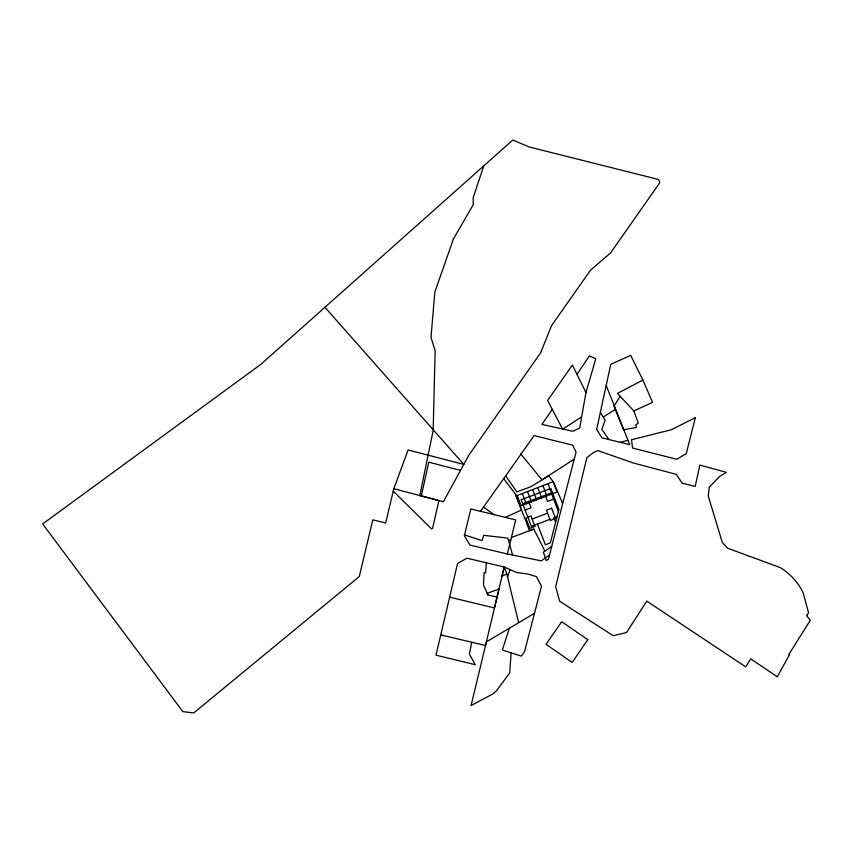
<?xml version="1.0" encoding="UTF-8"?>
<svg xmlns="http://www.w3.org/2000/svg" width="853" height="853" viewBox="0 0 853 853"><rect width="100%" height="100%" fill="white"/><g stroke="black" fill="none" stroke-linecap="round" stroke-linejoin="round"><path stroke-width="1.28" d="M511.128 652.545L509.71 672.868L496.574 690.727L493.301 693.692L471.059 705.58L486.391 641.861L534.511 613.307L541.452 586.235L536.452 576.617L527.815 574.016L516.833 572.566L504.198 567.032L467.007 558.193L457.581 563.417L435.99 655.179L475.292 664.7L469.385 654.027L471.73 642.234M486.391 562.799L485.549 572.917L484.024 572.789L483.502 584.966L487.916 594.999L497.054 597.143M585.968 392.561L576.991 374.371L589.38 355.893L595.767 358.718L585.968 392.561L579.656 428.057L572.853 431.287L541.9 424.399L552.307 409.429M460.513 470.408L443.357 501.745L421.297 495.934L428.803 462.177L460.513 470.408L468.819 455.235L540.695 352.684L551.496 325.718L590.436 270.284L610.663 252.819L659.817 182.649L658.676 179.514L529.521 147.057L512.76 140.063L260.677 364.498L42.65 523.945L182.809 711.615L193.748 712.937L359.273 576.564L372.793 519.872L385.663 522.942L393.83 488.726L408.086 449.979L463.808 464.416L324.94 307.293M509.454 627.989L502.364 650.018L521.396 656.117L524.531 651.607L534.511 613.307M504.198 567.032L502.044 576.138L506.789 573.941L504.198 567.032L485.517 645.497L440.681 634.877M507.343 553.981L515.702 519.904L470.835 508.953L464.341 535.737L469.971 545.131L507.343 553.981L541.346 560.858L549.556 554.813L562.703 503.515L553.352 481.86L548.671 475.771L531.088 486.615L516.897 491.872L505.648 475.899L534.095 435.616L572.672 445.17L576.063 452.229L562.841 502.993L561.935 501.735M549.556 554.813L548.394 559.312L546.261 560.602L543.382 552.094L551.731 546.378M483.8 165.855L473.298 197.267L473.202 204.763L453.412 238.957L434.817 292.131L431 337.425L435.137 350.658L433.153 430.573L419.825 495.55L421.297 495.934M507.567 577.161L510.115 569.537M620.099 396.229L614.021 406.167L623.511 429.784L636.423 427.449L635.73 424.933L638.268 423.067L633.854 410.954L617.465 393.404L642.895 380.086L630.687 355.36L610.748 364.348L596.684 429.39L601.919 437.834L629.738 444.669L606.163 385.364M480.463 511.352L505.648 475.899M574.24 459.191L542.05 479.866L520.735 453.924M581.341 417.064L562.649 429.219L547.605 400.43L572.384 365.052L576.991 374.371M608.903 439.551L601.845 429.422L605.182 420.209L603.252 417.032L615.28 409.451M633.854 410.954L652.577 402.371L642.895 380.086M505.328 517.376L521.546 509.998L515.468 494.164L503.696 478.714M525.128 510.083L531.099 507.791L528.647 501.404M553.64 499.122L547.562 501.457L545.174 495.262M532.155 519.061L547.583 513.133M549.95 519.306L531.419 526.429L521.183 499.805L550.803 488.417L558.907 509.476L550.356 542.86L545.387 544.768L537.443 524.115M557.052 516.694L553.896 517.92L555.602 522.367M544.886 551.123L533.797 529.063L529.51 530.694L515.468 494.164M511.384 537.518L533.797 529.063M522.644 503.633L551.283 492.991L558.395 511.469M620.142 442.302L627.787 440.351M508.463 540.418L510.819 539.821M449.499 597.132L494.463 607.954L498.984 589.092L487.17 593.304L487.916 594.999M393.83 488.726L438.922 500.572L432.556 528.359L431.607 528.945L393.244 491.168M464.533 534.906L481.998 540.578L483.694 535.321L507.844 538.104L512.525 554.908M483.47 507.098L494.122 514.668M600.373 412.308L603.252 417.032M548.042 483.619L551.998 493.908M542.892 485.592L546.848 495.881M537.753 487.575L541.708 497.864M532.613 489.558L536.569 499.837M527.463 491.531L531.419 501.82M522.324 493.514L526.28 503.792M506.789 573.941L518.603 622.477M709.333 487.084L708.214 495.924L722.32 542.476L727.566 548.18L780.228 567.597A60.275 60.275 0 0 1 803.036 592.44L808.633 612.976L806.895 614.938L807.492 615.578L806.917 616.111L810.35 620.195L788.716 654.635L789.302 655.019L777.296 676.813L750.619 658.804L745.778 666.897L646.787 601.141L626.507 632.531L613.19 635.709L559.653 601.237L555.687 586.779L586.853 457.677L593.464 452.538L597.697 450.555L633.587 463.051L676.301 474.343L682.144 483.182L695.184 486.445L699.865 465.066L726.372 472.338L719.676 476.411L709.333 487.084M695.334 417.65L686.27 453.604L676.802 459.255L632.563 448.049L631.519 439.743L671.076 429.816L695.334 417.65M587.781 639.686L572.15 662.44L546.037 644.303L561.711 621.688L587.781 639.686M553.181 481.636L517.185 495.486L521.14 505.776L557.137 491.925L553.181 481.636M531.024 516.14L525.885 518.112L529.841 528.402L534.98 526.429L531.024 516.14M551.603 508.228L546.453 510.201L550.409 520.49L555.559 518.517L551.603 508.228"/></g></svg>
